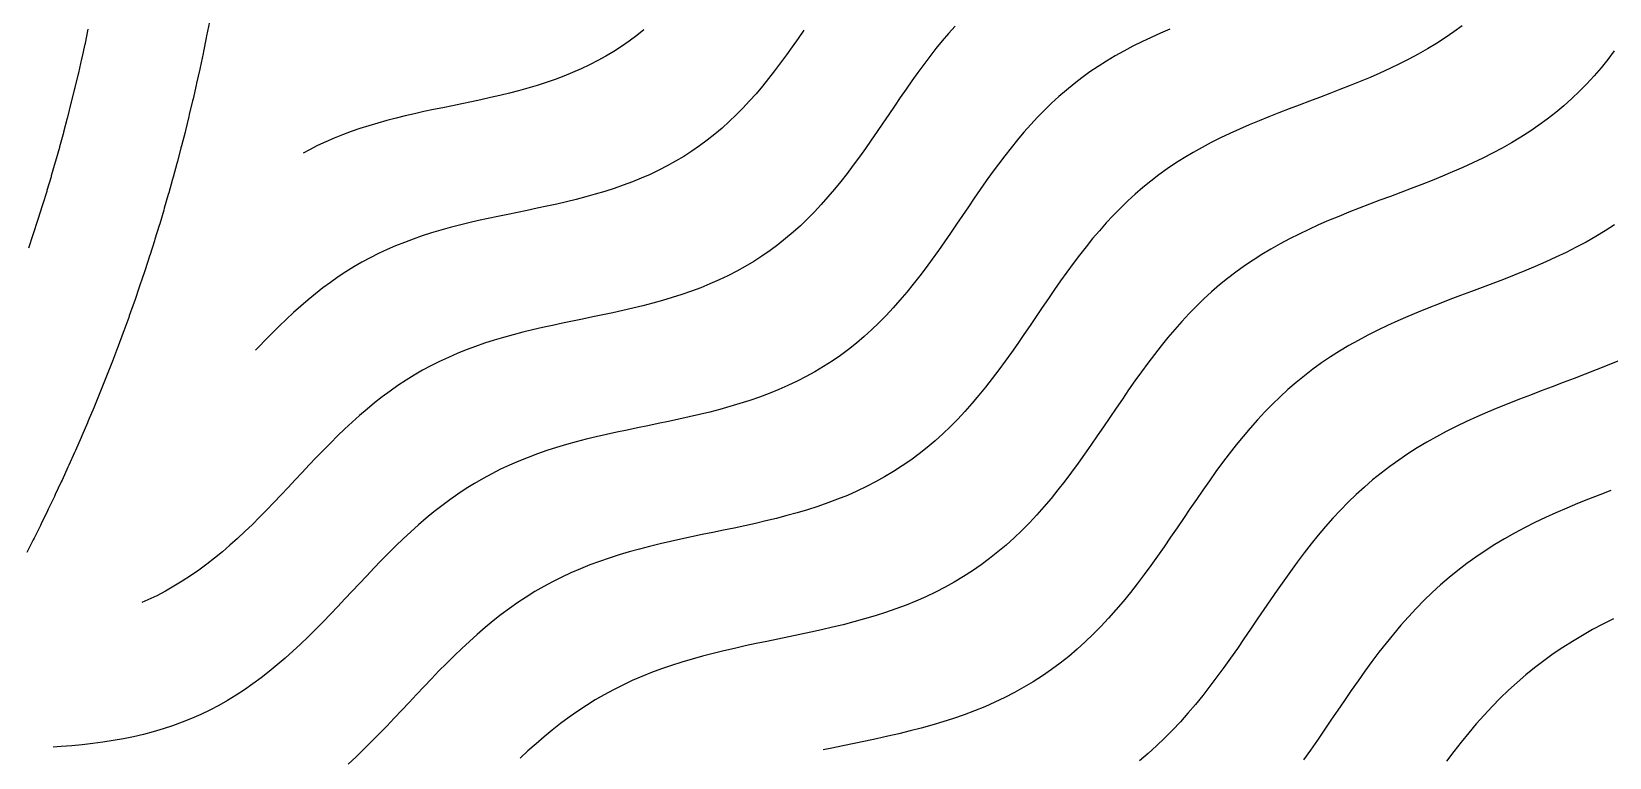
# Model space of a CAD drawing. Header units: millimetres. Extents: x -17.8 to 17.8, y -17.8 to 17.8.
# Drawn here: x 4.506 to 8.541, y -10.822 to -8.964 of the extents above; entities that cross this region are included whole.
import ezdxf

# ---------------------------------------------------------------- set-up
doc = ezdxf.new("R2010")
doc.units = ezdxf.units.MM
for name, color, linetype in [('ALTIN', 2, 'Continuous'), ('DOKU', 8, 'Continuous'), ('KESIM', 1, 'Continuous')]:
    doc.layers.add(name, color=color, linetype=linetype)

msp = doc.modelspace()

# ---------------------------------------------------------------- linework, layer by layer
at = {"layer": 'ALTIN'}
for points in [[(4.9604, -8.9393), (4.9534, -8.975), (4.9525, -8.9798), (4.9452, -9.0155), (4.9442, -9.0203), (4.9367, -9.0559), (4.9357, -9.0607), (4.9278, -9.0963), (4.9268, -9.1011), (4.9186, -9.1365), (4.9175, -9.1413), (4.9091, -9.1767), (4.908, -9.1815), (4.8992, -9.2169), (4.8981, -9.2216), (4.8891, -9.2569), (4.8878, -9.2617), (4.8786, -9.2969), (4.8773, -9.3016), (4.8677, -9.3367), (4.8664, -9.3415), (4.8566, -9.3765), (4.8552, -9.3812), (4.8451, -9.4162), (4.8437, -9.4209), (4.8333, -9.4558), (4.8318, -9.4605), (4.8211, -9.4953), (4.8197, -9.5), (4.8087, -9.5347), (4.8072, -9.5393), (4.7959, -9.574), (4.7943, -9.5786), (4.7828, -9.6131), (4.7812, -9.6178), (4.7694, -9.6522), (4.7677, -9.6569), (4.7556, -9.6912), (4.754, -9.6958), (4.7416, -9.73), (4.7399, -9.7346), (4.7272, -9.7688), (4.7255, -9.7734), (4.7125, -9.8074), (4.7107, -9.812), (4.6975, -9.8459), (4.6957, -9.8504), (4.6822, -9.8842), (4.6803, -9.8888), (4.6665, -9.9225), (4.6646, -9.927), (4.6506, -9.9606), (4.6487, -9.9651), (4.6343, -9.9986), (4.6324, -10.0031), (4.6177, -10.0364), (4.6158, -10.0409), (4.6009, -10.0741), (4.5988, -10.0786), (4.5837, -10.1117), (4.5816, -10.1162), (4.5662, -10.1491), (4.5641, -10.1536), (4.5484, -10.1864), (4.5463, -10.1908), (4.5303, -10.2236), (4.5281, -10.228), (4.5119, -10.2605), (4.5097, -10.2649), (4.4932, -10.2974)], [(4.4983, -9.5179), (4.5099, -9.4834), (4.5106, -9.481), (4.5219, -9.4464), (4.5227, -9.4441), (4.5337, -9.4094), (4.5344, -9.407), (4.5451, -9.3722), (4.5458, -9.3699), (4.5562, -9.335), (4.5569, -9.3326), (4.5671, -9.2977), (4.5678, -9.2953), (4.5776, -9.2603), (4.5783, -9.2579), (4.5878, -9.2228), (4.5885, -9.2204), (4.5977, -9.1852), (4.5984, -9.1828), (4.6073, -9.1475), (4.6079, -9.1452), (4.6166, -9.1098), (4.6172, -9.1074), (4.6256, -9.072), (4.6262, -9.0696), (4.6343, -9.0341), (4.6349, -9.0317), (4.6427, -8.9962), (4.6432, -8.9938), (4.6507, -8.9582)]]:
    msp.add_lwpolyline(points, dxfattribs=at)
at = {"layer": 'DOKU'}
for points in [[(7.4169, -8.9576), (7.3927, -8.9681), (7.3689, -8.979), (7.3453, -8.9902), (7.3222, -9.0019), (7.2994, -9.014), (7.2771, -9.0266), (7.2552, -9.0397), (7.2337, -9.0534), (7.2127, -9.0676), (7.1922, -9.0824), (7.1721, -9.0977), (7.1525, -9.1137), (7.1333, -9.1302), (7.1146, -9.1473), (7.0963, -9.165), (7.0784, -9.1832), (7.061, -9.202), (7.0439, -9.2213), (7.0271, -9.2411), (7.0107, -9.2614), (6.9945, -9.282), (6.9786, -9.3031), (6.9629, -9.3245), (6.9474, -9.3462), (6.9321, -9.3682), (6.9168, -9.3903), (6.9016, -9.4126), (6.8864, -9.435), (6.8712, -9.4574), (6.8559, -9.4798), (6.8406, -9.5021), (6.825, -9.5243), (6.8093, -9.5463), (6.7934, -9.5681), (6.7772, -9.5895), (6.7607, -9.6106), (6.7439, -9.6313), (6.7267, -9.6515), (6.7092, -9.6713), (6.6913, -9.6905), (6.6729, -9.7091), (6.6541, -9.7272), (6.6348, -9.7446), (6.6151, -9.7613), (6.5949, -9.7773), (6.5742, -9.7927), (6.5531, -9.8074), (6.5314, -9.8213), (6.5093, -9.8345), (6.4868, -9.847), (6.4638, -9.8589), (6.4403, -9.87), (6.4165, -9.8805), (6.3922, -9.8903), (6.3676, -9.8995), (6.3426, -9.9082), (6.3174, -9.9163), (6.2918, -9.9239), (6.266, -9.931), (6.24, -9.9378), (6.2138, -9.9442), (6.1875, -9.9503), (6.1611, -9.9562), (6.1345, -9.9618), (6.108, -9.9674), (6.0815, -9.9728), (6.055, -9.9783), (6.0286, -9.9838), (6.0023, -9.9894), (5.9761, -9.9952), (5.9501, -10.0013), (5.9243, -10.0075), (5.8988, -10.0142), (5.8735, -10.0212), (5.8485, -10.0286), (5.8238, -10.0365), (5.7994, -10.0449), (5.7754, -10.0539), (5.7517, -10.0634), (5.7284, -10.0735), (5.7054, -10.0843), (5.6828, -10.0957), (5.6606, -10.1077), (5.6387, -10.1204), (5.6172, -10.1337), (5.596, -10.1477), (5.5752, -10.1623), (5.5547, -10.1775), (5.5345, -10.1933), (5.5146, -10.2097), (5.495, -10.2266), (5.4756, -10.244), (5.4564, -10.2619), (5.4374, -10.2803), (5.4185, -10.299), (5.3998, -10.318), (5.3812, -10.3372), (5.3627, -10.3567), (5.3442, -10.3764), (5.3257, -10.3961), (5.3071, -10.4159), (5.2886, -10.4356), (5.2699, -10.4552), (5.2511, -10.4747), (5.2321, -10.494), (5.213, -10.513), (5.1936, -10.5316), (5.174, -10.5499), (5.1542, -10.5677), (5.1341, -10.585), (5.1137, -10.6018), (5.093, -10.6179), (5.0719, -10.6335), (5.0505, -10.6483), (5.0288, -10.6625), (5.0067, -10.6759), (4.9842, -10.6886), (4.9614, -10.7006), (4.9382, -10.7117), (4.9146, -10.7221), (4.8907, -10.7317), (4.8665, -10.7406), (4.8419, -10.7486), (4.817, -10.756), (4.7918, -10.7626), (4.7663, -10.7685), (4.7406, -10.7738), (4.7146, -10.7784), (4.6883, -10.7825), (4.6619, -10.786), (4.6353, -10.789), (4.6086, -10.7916), (4.5817, -10.7938), (4.5612, -10.7953)], [(6.8677, -8.9501), (6.851, -8.9689), (6.8347, -8.9881), (6.8188, -9.0078), (6.8031, -9.028), (6.7876, -9.0484), (6.7723, -9.0693), (6.7573, -9.0904), (6.7423, -9.1117), (6.7275, -9.1333), (6.7127, -9.1549), (6.6979, -9.1767), (6.6831, -9.1985), (6.6683, -9.2203), (6.6533, -9.242), (6.6382, -9.2636), (6.6229, -9.285), (6.6074, -9.3061), (6.5917, -9.327), (6.5756, -9.3475), (6.5593, -9.3676), (6.5426, -9.3873), (6.5255, -9.4065), (6.5081, -9.4252), (6.4902, -9.4433), (6.4719, -9.4609), (6.4532, -9.4778), (6.434, -9.4941), (6.4144, -9.5097), (6.3943, -9.5246), (6.3737, -9.5389), (6.3526, -9.5525), (6.3311, -9.5653), (6.3092, -9.5775), (6.2868, -9.589), (6.264, -9.5998), (6.2408, -9.61), (6.2172, -9.6196), (6.1933, -9.6285), (6.169, -9.637), (6.1444, -9.6448), (6.1196, -9.6522), (6.0945, -9.6592), (6.0692, -9.6658), (6.0437, -9.672), (6.0181, -9.6779), (5.9924, -9.6836), (5.9666, -9.6891), (5.9408, -9.6945), (5.915, -9.6998), (5.8892, -9.7052), (5.8635, -9.7105), (5.838, -9.716), (5.8125, -9.7216), (5.7872, -9.7275), (5.7622, -9.7336), (5.7373, -9.74), (5.7127, -9.7469), (5.6884, -9.7541), (5.6644, -9.7618), (5.6407, -9.77), (5.6173, -9.7787), (5.5943, -9.7879), (5.5716, -9.7978), (5.5492, -9.8082), (5.5272, -9.8193), (5.5056, -9.831), (5.4844, -9.8433), (5.4634, -9.8563), (5.4428, -9.8699), (5.4226, -9.8841), (5.4027, -9.8989), (5.383, -9.9143), (5.3636, -9.9302), (5.3445, -9.9467), (5.3257, -9.9636), (5.307, -9.981), (5.2885, -9.9989), (5.2702, -10.017), (5.252, -10.0355), (5.2339, -10.0543), (5.2159, -10.0732), (5.1979, -10.0923), (5.1799, -10.1115), (5.1619, -10.1307), (5.1438, -10.1499), (5.1256, -10.169), (5.1073, -10.188), (5.0889, -10.2067), (5.0703, -10.2252), (5.0515, -10.2433), (5.0324, -10.2611), (5.0131, -10.2784), (4.9936, -10.2952), (4.9737, -10.3115), (4.9535, -10.3273), (4.9331, -10.3424), (4.9123, -10.3568), (4.8911, -10.3706), (4.8696, -10.3837), (4.8478, -10.3961), (4.8256, -10.4077), (4.803, -10.4185), (4.7874, -10.4254)], [(8.1649, -8.9495), (8.1434, -8.9652), (8.1214, -8.9803), (8.0989, -8.9947), (8.0759, -9.0086), (8.0524, -9.0219), (8.0284, -9.0347), (8.0041, -9.047), (7.9794, -9.0588), (7.9544, -9.0702), (7.9291, -9.0813), (7.9035, -9.092), (7.8778, -9.1024), (7.8519, -9.1126), (7.8259, -9.1226), (7.7999, -9.1325), (7.7738, -9.1423), (7.7478, -9.1521), (7.7219, -9.1619), (7.6961, -9.1719), (7.6705, -9.182), (7.6451, -9.1922), (7.62, -9.2028), (7.5951, -9.2136), (7.5706, -9.2248), (7.5464, -9.2363), (7.5226, -9.2483), (7.4992, -9.2608), (7.4763, -9.2737), (7.4538, -9.2872), (7.4317, -9.3012), (7.4101, -9.3158), (7.389, -9.331), (7.3684, -9.3468), (7.3482, -9.3631), (7.3286, -9.3801), (7.3093, -9.3977), (7.2905, -9.4159), (7.2722, -9.4346), (7.2542, -9.4539), (7.2367, -9.4737), (7.2195, -9.4941), (7.2026, -9.5149), (7.186, -9.5361), (7.1697, -9.5578), (7.1535, -9.5798), (7.1376, -9.6021), (7.1218, -9.6246), (7.1062, -9.6474), (7.0905, -9.6703), (7.0749, -9.6933), (7.0593, -9.7163), (7.0436, -9.7393), (7.0278, -9.7622), (7.0119, -9.785), (6.9957, -9.8076), (6.9793, -9.83), (6.9627, -9.852), (6.9458, -9.8737), (6.9285, -9.8949), (6.9109, -9.9157), (6.8929, -9.936), (6.8744, -9.9558), (6.8556, -9.9749), (6.8362, -9.9934), (6.8165, -10.0113), (6.7962, -10.0285), (6.7754, -10.045), (6.7542, -10.0608), (6.7325, -10.0758), (6.7102, -10.0901), (6.6875, -10.1037), (6.6643, -10.1166), (6.6407, -10.1287), (6.6166, -10.1402), (6.5921, -10.1509), (6.5672, -10.161), (6.5419, -10.1705), (6.5163, -10.1794), (6.4903, -10.1877), (6.4641, -10.1955), (6.4375, -10.2029), (6.4108, -10.2098), (6.3839, -10.2164), (6.3569, -10.2227), (6.3297, -10.2287), (6.3025, -10.2345), (6.2752, -10.2402), (6.2479, -10.2458), (6.2207, -10.2514), (6.1936, -10.2571), (6.1666, -10.2629), (6.1397, -10.2688), (6.113, -10.275), (6.0865, -10.2815), (6.0603, -10.2883), (6.0343, -10.2955), (6.0086, -10.3031), (5.9832, -10.3113), (5.9582, -10.3199), (5.9335, -10.3291), (5.9092, -10.3389), (5.8852, -10.3493), (5.8616, -10.3603), (5.8384, -10.372), (5.8155, -10.3844), (5.7931, -10.3974), (5.771, -10.4111), (5.7492, -10.4254), (5.7278, -10.4404), (5.7068, -10.4561), (5.686, -10.4723), (5.6656, -10.4892), (5.6454, -10.5066), (5.6254, -10.5245), (5.6057, -10.5429), (5.5862, -10.5617), (5.5669, -10.5809), (5.5476, -10.6004), (5.5285, -10.6202), (5.5095, -10.6402), (5.4905, -10.6604), (5.4715, -10.6807), (5.4524, -10.701), (5.4333, -10.7213), (5.4141, -10.7414), (5.3948, -10.7615), (5.3753, -10.7812), (5.3557, -10.8008), (5.3358, -10.8199), (5.3157, -10.8387)], [(6.4806, -8.9608), (6.466, -8.9819), (6.4514, -9.0029), (6.4365, -9.0237), (6.4215, -9.0442), (6.4062, -9.0645), (6.3906, -9.0844), (6.3747, -9.104), (6.3585, -9.1231), (6.3419, -9.1418), (6.3249, -9.16), (6.3076, -9.1776), (6.2898, -9.1946), (6.2716, -9.2111), (6.2529, -9.2269), (6.2338, -9.2421), (6.2143, -9.2566), (6.1943, -9.2704), (6.1739, -9.2836), (6.153, -9.2961), (6.1316, -9.3079), (6.1099, -9.3191), (6.0877, -9.3296), (6.0652, -9.3395), (6.0422, -9.3488), (6.019, -9.3576), (5.9954, -9.3657), (5.9715, -9.3734), (5.9474, -9.3806), (5.923, -9.3873), (5.8984, -9.3937), (5.8736, -9.3998), (5.8487, -9.4055), (5.8238, -9.4111), (5.7987, -9.4164), (5.7736, -9.4217), (5.7485, -9.4268), (5.7235, -9.432), (5.6985, -9.4372), (5.6737, -9.4425), (5.6489, -9.448), (5.6244, -9.4537), (5.6, -9.4597), (5.5759, -9.4659), (5.552, -9.4725), (5.5283, -9.4796), (5.505, -9.487), (5.4819, -9.495), (5.4592, -9.5035), (5.4368, -9.5125), (5.4148, -9.522), (5.3931, -9.5322), (5.3717, -9.5429), (5.3507, -9.5543), (5.33, -9.5663), (5.3097, -9.5789), (5.2897, -9.5921), (5.27, -9.6059), (5.2506, -9.6203), (5.2315, -9.6352), (5.2127, -9.6507), (5.1941, -9.6667), (5.1758, -9.6832), (5.1576, -9.7001), (5.1397, -9.7174), (5.1219, -9.7351), (5.1042, -9.7531), (5.0866, -9.7713), (5.0787, -9.7796)], [(6.0719, -8.9597), (6.0533, -8.9744), (6.0343, -8.9885), (6.0149, -9.002), (5.9951, -9.0148), (5.9748, -9.0269), (5.9541, -9.0384), (5.9329, -9.0492), (5.9114, -9.0595), (5.8895, -9.0691), (5.8673, -9.0781), (5.8447, -9.0866), (5.8218, -9.0945), (5.7986, -9.1019), (5.7751, -9.1089), (5.7514, -9.1155), (5.7276, -9.1217), (5.7035, -9.1276), (5.6794, -9.1332), (5.6551, -9.1385), (5.6308, -9.1437), (5.6064, -9.1488), (5.5821, -9.1539), (5.5577, -9.1589), (5.5335, -9.1639), (5.5093, -9.1691), (5.4853, -9.1744), (5.4615, -9.1799), (5.4378, -9.1857), (5.4144, -9.1918), (5.3912, -9.1982), (5.3682, -9.2051), (5.3456, -9.2123), (5.3232, -9.22), (5.3011, -9.2282), (5.2794, -9.237), (5.258, -9.2463), (5.2369, -9.2561), (5.2161, -9.2666), (5.2004, -9.2751)], [(8.5536, -9.0136), (8.5369, -9.0355), (8.5198, -9.0568), (8.502, -9.0775), (8.4836, -9.0975), (8.4646, -9.1169), (8.4449, -9.1357), (8.4247, -9.1538), (8.4039, -9.1712), (8.3824, -9.188), (8.3604, -9.2041), (8.3378, -9.2195), (8.3147, -9.2344), (8.291, -9.2486), (8.2669, -9.2623), (8.2424, -9.2754), (8.2174, -9.288), (8.192, -9.3002), (8.1663, -9.3119), (8.1403, -9.3232), (8.1141, -9.3342), (8.0877, -9.3449), (8.0611, -9.3554), (8.0344, -9.3657), (8.0077, -9.3758), (7.981, -9.3859), (7.9543, -9.3959), (7.9276, -9.4061), (7.9012, -9.4163), (7.8749, -9.4266), (7.8488, -9.4372), (7.823, -9.448), (7.7975, -9.4591), (7.7723, -9.4706), (7.7475, -9.4824), (7.723, -9.4947), (7.699, -9.5075), (7.6755, -9.5208), (7.6524, -9.5347), (7.6297, -9.549), (7.6076, -9.564), (7.5859, -9.5796), (7.5647, -9.5958), (7.544, -9.6126), (7.5238, -9.6301), (7.5041, -9.6481), (7.4848, -9.6668), (7.466, -9.686), (7.4475, -9.7058), (7.4295, -9.7262), (7.4118, -9.747), (7.3945, -9.7684), (7.3775, -9.7902), (7.3607, -9.8124), (7.3441, -9.835), (7.3278, -9.8579), (7.3116, -9.881), (7.2955, -9.9044), (7.2795, -9.9279), (7.2634, -9.9515), (7.2474, -9.9752), (7.2313, -9.9988), (7.2151, -10.0223), (7.1987, -10.0457), (7.1821, -10.0689), (7.1653, -10.0919), (7.1482, -10.1145), (7.1308, -10.1368), (7.1131, -10.1586), (7.095, -10.1799), (7.0765, -10.2008), (7.0576, -10.221), (7.0382, -10.2407), (7.0184, -10.2597), (6.9981, -10.278), (6.9773, -10.2957), (6.956, -10.3126), (6.9341, -10.3288), (6.9118, -10.3443), (6.889, -10.359), (6.8657, -10.3729), (6.8419, -10.3861), (6.8176, -10.3986), (6.7929, -10.4104), (6.7677, -10.4214), (6.7422, -10.4318), (6.7162, -10.4415), (6.6899, -10.4506), (6.6632, -10.4592), (6.6363, -10.4672), (6.6091, -10.4747), (6.5816, -10.4819), (6.554, -10.4886), (6.5262, -10.4951), (6.4984, -10.5012), (6.4704, -10.5072), (6.4424, -10.5131), (6.4144, -10.5188), (6.3865, -10.5246), (6.3586, -10.5304), (6.3309, -10.5363), (6.3033, -10.5425), (6.2759, -10.5488), (6.2487, -10.5554), (6.2217, -10.5624), (6.1951, -10.5698), (6.1687, -10.5777), (6.1427, -10.586), (6.1169, -10.5949), (6.0916, -10.6043), (6.0666, -10.6144), (6.042, -10.625), (6.0178, -10.6364), (5.9939, -10.6484), (5.9705, -10.6611), (5.9474, -10.6744), (5.9247, -10.6885), (5.9024, -10.7032), (5.8804, -10.7186), (5.8588, -10.7347), (5.8375, -10.7514), (5.8165, -10.7686), (5.7958, -10.7865), (5.7753, -10.8049), (5.7551, -10.8238)], [(8.5542, -9.4588), (8.5305, -9.4741), (8.5062, -9.4887), (8.4815, -9.5027), (8.4563, -9.5162), (8.4306, -9.5291), (8.4046, -9.5416), (8.3783, -9.5536), (8.3516, -9.5652), (8.3247, -9.5765), (8.2976, -9.5874), (8.2703, -9.5982), (8.2429, -9.6087), (8.2155, -9.6191), (8.1881, -9.6295), (8.1607, -9.6398), (8.1334, -9.6502), (8.1062, -9.6606), (8.0793, -9.6713), (8.0525, -9.6821), (8.026, -9.6932), (7.9998, -9.7046), (7.974, -9.7164), (7.9485, -9.7285), (7.9235, -9.7412), (7.8989, -9.7543), (7.8747, -9.7679), (7.851, -9.7821), (7.8277, -9.7969), (7.805, -9.8122), (7.7828, -9.8282), (7.7611, -9.8449), (7.7398, -9.8621), (7.7191, -9.88), (7.6988, -9.8985), (7.6791, -9.9176), (7.6597, -9.9374), (7.6408, -9.9577), (7.6223, -9.9786), (7.6042, -10), (7.5864, -10.0219), (7.5689, -10.0443), (7.5517, -10.0671), (7.5347, -10.0902), (7.518, -10.1137), (7.5013, -10.1375), (7.4848, -10.1615), (7.4684, -10.1856), (7.4519, -10.2098), (7.4355, -10.2341), (7.419, -10.2583), (7.4023, -10.2825), (7.3855, -10.3065), (7.3685, -10.3303), (7.3513, -10.3538), (7.3337, -10.377), (7.3159, -10.3998), (7.2977, -10.4222), (7.2791, -10.4441), (7.2602, -10.4655), (7.2408, -10.4863), (7.2209, -10.5065), (7.2005, -10.526), (7.1797, -10.5448), (7.1583, -10.5629), (7.1365, -10.5803), (7.1141, -10.5969), (7.0912, -10.6128), (7.0678, -10.6278), (7.0439, -10.6422), (7.0195, -10.6557), (6.9946, -10.6685), (6.9692, -10.6805), (6.9434, -10.6919), (6.9171, -10.7025), (6.8905, -10.7125), (6.8635, -10.7218), (6.8362, -10.7306), (6.8085, -10.7389), (6.7806, -10.7466), (6.7525, -10.7539), (6.7241, -10.7608), (6.6956, -10.7674), (6.667, -10.7738), (6.6383, -10.7799), (6.6096, -10.7859), (6.5809, -10.7918), (6.5522, -10.7977), (6.5299, -10.8024)], [(8.5629, -9.8072), (8.5353, -9.8187), (8.5075, -9.83), (8.4795, -9.841), (8.4515, -9.8518), (8.4233, -9.8625), (8.3952, -9.8731), (8.3671, -9.8837), (8.3391, -9.8943), (8.3113, -9.905), (8.2836, -9.9159), (8.2562, -9.927), (8.229, -9.9384), (8.2022, -9.9501), (8.1757, -9.9621), (8.1496, -9.9746), (8.1239, -9.9876), (8.0987, -10.001), (8.0739, -10.015), (8.0496, -10.0296), (8.0258, -10.0447), (8.0025, -10.0605), (7.9797, -10.0769), (7.9574, -10.0939), (7.9356, -10.1116), (7.9144, -10.1299), (7.8936, -10.1489), (7.8733, -10.1685), (7.8535, -10.1888), (7.8341, -10.2096), (7.8151, -10.231), (7.7965, -10.253), (7.7783, -10.2754), (7.7604, -10.2984), (7.7427, -10.3217), (7.7253, -10.3455), (7.7081, -10.3696), (7.6911, -10.3939), (7.6742, -10.4185), (7.6573, -10.4432), (7.6405, -10.4681), (7.6236, -10.493), (7.6066, -10.5178), (7.5896, -10.5426), (7.5723, -10.5672), (7.5549, -10.5916), (7.5372, -10.6157), (7.5193, -10.6395), (7.501, -10.6629), (7.4823, -10.6859), (7.4633, -10.7083), (7.4438, -10.7302), (7.4239, -10.7515), (7.4035, -10.7722), (7.3827, -10.7922), (7.3613, -10.8115), (7.3394, -10.8301)], [(8.5449, -10.1384), (8.5164, -10.1494), (8.488, -10.1605), (8.4599, -10.1719), (8.4321, -10.1836), (8.4046, -10.1956), (8.3774, -10.2079), (8.3507, -10.2207), (8.3244, -10.234), (8.2985, -10.2478), (8.2731, -10.2621), (8.2482, -10.277), (8.2238, -10.2925), (8.1999, -10.3087), (8.1765, -10.3255), (8.1537, -10.3429), (8.1314, -10.3611), (8.1096, -10.3798), (8.0883, -10.3993), (8.0676, -10.4194), (8.0472, -10.4401), (8.0274, -10.4615), (8.0079, -10.4834), (7.9889, -10.5059), (7.9702, -10.529), (7.9519, -10.5525), (7.9338, -10.5764), (7.916, -10.6007), (7.8983, -10.6254), (7.8809, -10.6504), (7.8635, -10.6756), (7.8462, -10.7009), (7.829, -10.7263), (7.8117, -10.7518), (7.7943, -10.7773), (7.7768, -10.8027), (7.7592, -10.8279)], [(8.5518, -10.4668), (8.5248, -10.4804), (8.4983, -10.4945), (8.4723, -10.5092), (8.4468, -10.5245), (8.4218, -10.5404), (8.3973, -10.5569), (8.3734, -10.5741), (8.35, -10.592), (8.3272, -10.6105), (8.3049, -10.6298), (8.2831, -10.6497), (8.2618, -10.6703), (8.241, -10.6915), (8.2207, -10.7134), (8.2008, -10.7359), (8.1813, -10.7589), (8.1621, -10.7825), (8.1433, -10.8065), (8.1248, -10.8311)]]:
    msp.add_lwpolyline(points, dxfattribs=at)
at = {"layer": 'KESIM'}
msp.add_circle((0, 0), 17.8, dxfattribs=at)

doc.saveas('drawing.dxf')
